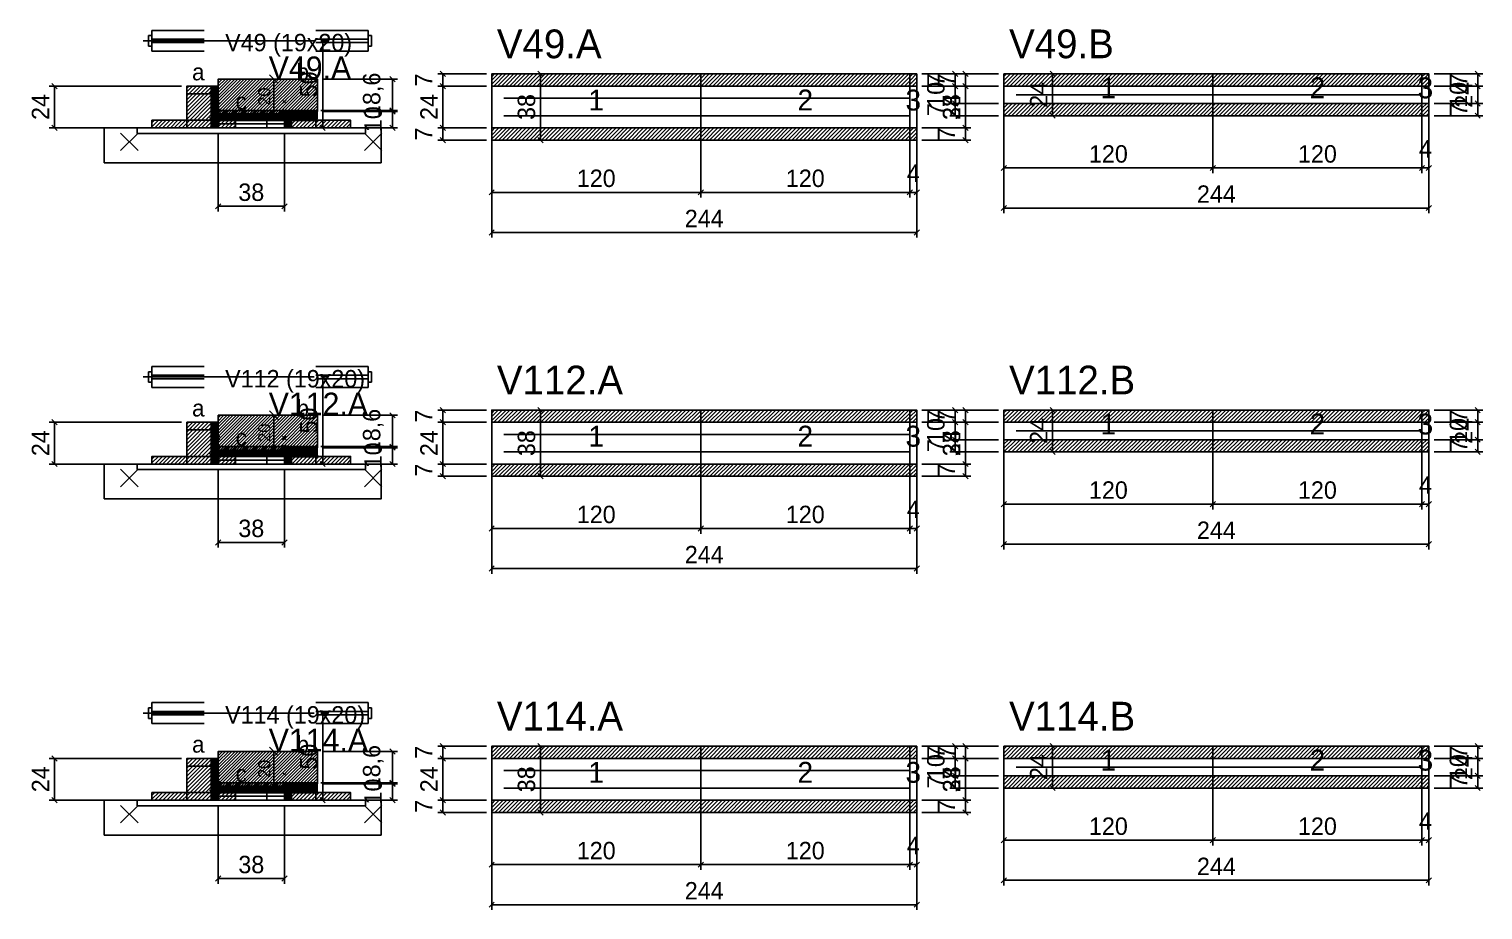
# Model space of a CAD drawing. Extents: x -9000 to 3070, y -3175 to 1250.
# Drawn here: x -69 to 766, y -2017 to -1511 of the extents above; entities that cross this region are included whole.
import ezdxf
from ezdxf.enums import TextEntityAlignment as Align

# ---------------------------------------------------------------- set-up
doc = ezdxf.new("R2010")
doc.units = 0
for name, color, linetype in [('5', 5, 'Continuous'), ('BARRA_ANCORAGEM', 126, 'Continuous'), ('barrote', 126, 'Continuous'), ('CONCRETO', 251, 'Continuous'), ('COTA', 241, 'Continuous'), ('Cota Seção (2x)', 241, 'Continuous'), ('detalhes', 7, 'Continuous'), ('Hachura', 251, 'Continuous'), ('HACHURACONCRETO', 251, 'Continuous'), ('Madeira', 126, 'Continuous'), ('NOMENCLATURA', 7, 'Continuous'), ('Painéis', 200, 'Continuous'), ('presilha', 224, 'Continuous'), ('SARR_2.2x5', 40, 'Continuous'), ('SARR_2.2x7', 40, 'Continuous'), ('SARRAFO_2_2X7', 40, 'Continuous'), ('SCO-___-LAJ', 224, 'Continuous'), ('TENSOR', 224, 'Continuous'), ('Texto Seção', 7, 'Continuous')]:
    doc.layers.add(name, color=color, linetype=linetype)
doc.dimstyles.new('PAINEL', dxfattribs={"dimtxt": 10, "dimasz": 3, "dimexe": 3, "dimexo": 3, "dimgap": 3, "dimtad": 1, "dimblk": 'OBLIQUE', "dimblk1": 'OBLIQUE', "dimcen": 2.5, "dimclrd": 4, "dimclre": 4, "dimclrt": 240, "dimazin": 3, "dimtfac": 1, "dimtmove": 0, "dimatfit": 3})
doc.dimstyles.new('SECAO2X', dxfattribs={"dimtxt": 7, "dimasz": 5, "dimexe": 3, "dimexo": 3, "dimgap": 2, "dimtad": 3, "dimblk": 'OBLIQUE', "dimblk1": 'OBLIQUE', "dimcen": 2.5, "dimclrd": 4, "dimclre": 4, "dimclrt": 1, "dimazin": 3, "dimtfac": 1, "dimtmove": 0, "dimatfit": 3})

# ---------------------------------------------------------------- blocks, each defined once
blk = doc.blocks.new('PAR_ESQ')
for p, q in [((-1, -1), (1, 1)), ((-1, 1), (1, -1))]:
    blk.add_line(p, q)
blk = doc.blocks.new('PAR_FUNDO_ESQ')
for p, q in [((-1, -1), (1, 1)), ((-1, 1), (1, -1))]:
    blk.add_line(p, q)
blk = doc.blocks.new('PAR_FUNDO_DIR')
for p, q in [((-1, -1), (1, 1)), ((-1, 1), (1, -1))]:
    blk.add_line(p, q)
blk = doc.blocks.new('par_int_esq')
for p, q in [((-1, -1), (1, 1)), ((-1, 1), (1, -1))]:
    blk.add_line(p, q)
blk = doc.blocks.new('par_int_dir')
for p, q in [((-1, -1), (1, 1)), ((-1, 1), (1, -1))]:
    blk.add_line(p, q)
blk = doc.blocks.new('_OBLIQUE')
at = {"color": 0, "linetype": 'BYBLOCK'}
blk.add_line((-0.5, -0.5), (0.5, 0.5), dxfattribs=at)

msp = doc.modelspace()

# ---------------------------------------------------------------- hatches: boundary and pattern name
at = {"layer": 'COTA'}
h = msp.add_hatch(dxfattribs=at)
h.set_pattern_fill('ANSI31', scale=0.4)
h.paths.add_polyline_path([(40, -1560), (40, -1540), (97, -1540), (97, -1558.6), (78, -1558.6), (78, -1560)])
h = msp.add_hatch(dxfattribs=at)
h.set_pattern_fill('ANSI31', scale=0.5)
h.paths.add_polyline_path([(197, -1544), (317, -1544), (317, -1537), (197, -1537)])
h = msp.add_hatch(dxfattribs=at)
h.set_pattern_fill('ANSI31', scale=0.5)
h.paths.add_polyline_path([(317, -1544), (437, -1544), (437, -1537), (317, -1537)])
h = msp.add_hatch(dxfattribs=at)
h.set_pattern_fill('ANSI31', scale=0.5)
h.paths.add_polyline_path([(437, -1544), (441, -1544), (441, -1537), (437, -1537)])
h = msp.add_hatch(dxfattribs=at)
h.set_pattern_fill('ANSI31', scale=0.5)
h.paths.add_polyline_path([(491, -1544), (611, -1544), (611, -1537), (491, -1537)])
h = msp.add_hatch(dxfattribs=at)
h.set_pattern_fill('ANSI31', scale=0.5)
h.paths.add_polyline_path([(611, -1544), (731, -1544), (731, -1537), (611, -1537)])
h = msp.add_hatch(dxfattribs=at)
h.set_pattern_fill('ANSI31', scale=0.5)
h.paths.add_polyline_path([(731, -1544), (735, -1544), (735, -1537), (731, -1537)])
h = msp.add_hatch(dxfattribs=at)
h.set_pattern_fill('ANSI31', scale=0.5)
h.paths.add_polyline_path([(491, -1561), (611, -1561), (611, -1554), (491, -1554)])
h = msp.add_hatch(dxfattribs=at)
h.set_pattern_fill('ANSI31', scale=0.5)
h.paths.add_polyline_path([(611, -1561), (731, -1561), (731, -1554), (611, -1554)])
h = msp.add_hatch(dxfattribs=at)
h.set_pattern_fill('ANSI31', scale=0.5)
h.paths.add_polyline_path([(731, -1561), (735, -1561), (735, -1554), (731, -1554)])
h = msp.add_hatch(dxfattribs=at)
h.set_pattern_fill('ANSI31', scale=0.5)
h.paths.add_polyline_path([(197, -1575), (317, -1575), (317, -1568), (197, -1568)])
h = msp.add_hatch(dxfattribs=at)
h.set_pattern_fill('ANSI31', scale=0.5)
h.paths.add_polyline_path([(317, -1575), (437, -1575), (437, -1568), (317, -1568)])
h = msp.add_hatch(dxfattribs=at)
h.set_pattern_fill('ANSI31', scale=0.5)
h.paths.add_polyline_path([(437, -1575), (441, -1575), (441, -1568), (437, -1568)])
h = msp.add_hatch(dxfattribs=at)
h.set_pattern_fill('ANSI31', scale=0.4)
h.paths.add_polyline_path([(40, -1753), (40, -1733), (97, -1733), (97, -1751.6), (78, -1751.6), (78, -1753)])
h = msp.add_hatch(dxfattribs=at)
h.set_pattern_fill('ANSI31', scale=0.5)
h.paths.add_polyline_path([(197, -1737), (317, -1737), (317, -1730), (197, -1730)])
h = msp.add_hatch(dxfattribs=at)
h.set_pattern_fill('ANSI31', scale=0.5)
h.paths.add_polyline_path([(317, -1737), (437, -1737), (437, -1730), (317, -1730)])
h = msp.add_hatch(dxfattribs=at)
h.set_pattern_fill('ANSI31', scale=0.5)
h.paths.add_polyline_path([(437, -1737), (441, -1737), (441, -1730), (437, -1730)])
h = msp.add_hatch(dxfattribs=at)
h.set_pattern_fill('ANSI31', scale=0.5)
h.paths.add_polyline_path([(491, -1737), (611, -1737), (611, -1730), (491, -1730)])
h = msp.add_hatch(dxfattribs=at)
h.set_pattern_fill('ANSI31', scale=0.5)
h.paths.add_polyline_path([(611, -1737), (731, -1737), (731, -1730), (611, -1730)])
h = msp.add_hatch(dxfattribs=at)
h.set_pattern_fill('ANSI31', scale=0.5)
h.paths.add_polyline_path([(731, -1737), (735, -1737), (735, -1730), (731, -1730)])
h = msp.add_hatch(dxfattribs=at)
h.set_pattern_fill('ANSI31', scale=0.5)
h.paths.add_polyline_path([(491, -1754), (611, -1754), (611, -1747), (491, -1747)])
h = msp.add_hatch(dxfattribs=at)
h.set_pattern_fill('ANSI31', scale=0.5)
h.paths.add_polyline_path([(611, -1754), (731, -1754), (731, -1747), (611, -1747)])
h = msp.add_hatch(dxfattribs=at)
h.set_pattern_fill('ANSI31', scale=0.5)
h.paths.add_polyline_path([(731, -1754), (735, -1754), (735, -1747), (731, -1747)])
h = msp.add_hatch(dxfattribs=at)
h.set_pattern_fill('ANSI31', scale=0.5)
h.paths.add_polyline_path([(197, -1768), (317, -1768), (317, -1761), (197, -1761)])
h = msp.add_hatch(dxfattribs=at)
h.set_pattern_fill('ANSI31', scale=0.5)
h.paths.add_polyline_path([(317, -1768), (437, -1768), (437, -1761), (317, -1761)])
h = msp.add_hatch(dxfattribs=at)
h.set_pattern_fill('ANSI31', scale=0.5)
h.paths.add_polyline_path([(437, -1768), (441, -1768), (441, -1761), (437, -1761)])
h = msp.add_hatch(dxfattribs=at)
h.set_pattern_fill('ANSI31', scale=0.4)
h.paths.add_polyline_path([(40, -1946), (40, -1926), (97, -1926), (97, -1944.6), (78, -1944.6), (78, -1946)])
h = msp.add_hatch(dxfattribs=at)
h.set_pattern_fill('ANSI31', scale=0.5)
h.paths.add_polyline_path([(197, -1930), (317, -1930), (317, -1923), (197, -1923)])
h = msp.add_hatch(dxfattribs=at)
h.set_pattern_fill('ANSI31', scale=0.5)
h.paths.add_polyline_path([(317, -1930), (437, -1930), (437, -1923), (317, -1923)])
h = msp.add_hatch(dxfattribs=at)
h.set_pattern_fill('ANSI31', scale=0.5)
h.paths.add_polyline_path([(437, -1930), (441, -1930), (441, -1923), (437, -1923)])
h = msp.add_hatch(dxfattribs=at)
h.set_pattern_fill('ANSI31', scale=0.5)
h.paths.add_polyline_path([(491, -1930), (611, -1930), (611, -1923), (491, -1923)])
h = msp.add_hatch(dxfattribs=at)
h.set_pattern_fill('ANSI31', scale=0.5)
h.paths.add_polyline_path([(611, -1930), (731, -1930), (731, -1923), (611, -1923)])
h = msp.add_hatch(dxfattribs=at)
h.set_pattern_fill('ANSI31', scale=0.5)
h.paths.add_polyline_path([(731, -1930), (735, -1930), (735, -1923), (731, -1923)])
h = msp.add_hatch(dxfattribs=at)
h.set_pattern_fill('ANSI31', scale=0.5)
h.paths.add_polyline_path([(491, -1947), (611, -1947), (611, -1940), (491, -1940)])
h = msp.add_hatch(dxfattribs=at)
h.set_pattern_fill('ANSI31', scale=0.5)
h.paths.add_polyline_path([(611, -1947), (731, -1947), (731, -1940), (611, -1940)])
h = msp.add_hatch(dxfattribs=at)
h.set_pattern_fill('ANSI31', scale=0.5)
h.paths.add_polyline_path([(731, -1947), (735, -1947), (735, -1940), (731, -1940)])
h = msp.add_hatch(dxfattribs=at)
h.set_pattern_fill('ANSI31', scale=0.5)
h.paths.add_polyline_path([(197, -1961), (317, -1961), (317, -1954), (197, -1954)])
h = msp.add_hatch(dxfattribs=at)
h.set_pattern_fill('ANSI31', scale=0.5)
h.paths.add_polyline_path([(317, -1961), (437, -1961), (437, -1954), (317, -1954)])
h = msp.add_hatch(dxfattribs=at)
h.set_pattern_fill('ANSI31', scale=0.5)
h.paths.add_polyline_path([(437, -1961), (441, -1961), (441, -1954), (437, -1954)])
at = {"layer": 'Hachura'}
h = msp.add_hatch(dxfattribs=at)
h.set_pattern_fill('ANSI31', scale=0.5)
h.paths.add_polyline_path([(22, -1568), (36, -1568), (36, -1544), (22, -1544)])
h = msp.add_hatch(dxfattribs=at)
h.set_pattern_fill('ANSI31', scale=0.5)
h.paths.add_polyline_path([(22, -1548.4), (36, -1548.4), (36, -1544), (22, -1544)])
h = msp.add_hatch(dxfattribs=at)
h.set_pattern_fill('SOLID')
h.paths.add_polyline_path([(36, -1568), (40, -1568), (40, -1544), (36, -1544)])
h = msp.add_hatch(dxfattribs=at)
h.set_pattern_fill('SOLID')
h.paths.add_polyline_path([(40, -1563.6), (78, -1563.6), (78, -1560), (40, -1560)])
h = msp.add_hatch(dxfattribs=at)
h.set_pattern_fill('SOLID')
h.paths.add_polyline_path([(78, -1568), (82, -1568), (82, -1558), (78, -1558)])
h = msp.add_hatch(dxfattribs=at)
h.set_pattern_fill('SOLID')
h.paths.add_polyline_path([(78, -1558), (97, -1558), (97, -1564), (78, -1564)])
h = msp.add_hatch(dxfattribs=at)
h.set_pattern_fill('ANSI31', scale=0.5)
h.paths.add_polyline_path([(82, -1568), (96, -1568), (96, -1558), (82, -1558)])
h = msp.add_hatch(dxfattribs=at)
h.set_pattern_fill('ANSI31', scale=0.5)
h.paths.add_polyline_path([(82, -1562.4), (96, -1562.4), (96, -1558), (82, -1558)])
h = msp.add_hatch(dxfattribs=at)
h.set_pattern_fill('ANSI31', scale=0.5)
h.paths.add_polyline_path([(2, -1568), (22, -1568), (22, -1563.6), (2, -1563.6)])
h = msp.add_hatch(dxfattribs=at)
h.set_pattern_fill('ANSI31', scale=0.5)
h.paths.add_polyline_path([(40, -1568), (50, -1568), (50, -1563.6), (40, -1563.6)])
h = msp.add_hatch(dxfattribs=at)
h.set_pattern_fill('ANSI31', scale=0.5)
h.paths.add_polyline_path([(96, -1568), (116, -1568), (116, -1563.6), (96, -1563.6)])
h = msp.add_hatch(dxfattribs=at)
h.set_pattern_fill('ANSI31', scale=0.5)
h.paths.add_polyline_path([(22, -1761), (36, -1761), (36, -1737), (22, -1737)])
h = msp.add_hatch(dxfattribs=at)
h.set_pattern_fill('ANSI31', scale=0.5)
h.paths.add_polyline_path([(22, -1741.4), (36, -1741.4), (36, -1737), (22, -1737)])
h = msp.add_hatch(dxfattribs=at)
h.set_pattern_fill('SOLID')
h.paths.add_polyline_path([(36, -1761), (40, -1761), (40, -1737), (36, -1737)])
h = msp.add_hatch(dxfattribs=at)
h.set_pattern_fill('SOLID')
h.paths.add_polyline_path([(78, -1761), (82, -1761), (82, -1751), (78, -1751)])
h = msp.add_hatch(dxfattribs=at)
h.set_pattern_fill('SOLID')
h.paths.add_polyline_path([(78, -1751), (97, -1751), (97, -1757), (78, -1757)])
h = msp.add_hatch(dxfattribs=at)
h.set_pattern_fill('ANSI31', scale=0.5)
h.paths.add_polyline_path([(82, -1761), (96, -1761), (96, -1751), (82, -1751)])
h = msp.add_hatch(dxfattribs=at)
h.set_pattern_fill('ANSI31', scale=0.5)
h.paths.add_polyline_path([(82, -1755.4), (96, -1755.4), (96, -1751), (82, -1751)])
h = msp.add_hatch(dxfattribs=at)
h.set_pattern_fill('ANSI31', scale=0.5)
h.paths.add_polyline_path([(2, -1761), (22, -1761), (22, -1756.6), (2, -1756.6)])
h = msp.add_hatch(dxfattribs=at)
h.set_pattern_fill('SOLID')
h.paths.add_polyline_path([(40, -1756.6), (78, -1756.6), (78, -1753), (40, -1753)])
h = msp.add_hatch(dxfattribs=at)
h.set_pattern_fill('ANSI31', scale=0.5)
h.paths.add_polyline_path([(40, -1761), (50, -1761), (50, -1756.6), (40, -1756.6)])
h = msp.add_hatch(dxfattribs=at)
h.set_pattern_fill('ANSI31', scale=0.5)
h.paths.add_polyline_path([(96, -1761), (116, -1761), (116, -1756.6), (96, -1756.6)])
h = msp.add_hatch(dxfattribs=at)
h.set_pattern_fill('ANSI31', scale=0.5)
h.paths.add_polyline_path([(22, -1954), (36, -1954), (36, -1930), (22, -1930)])
h = msp.add_hatch(dxfattribs=at)
h.set_pattern_fill('ANSI31', scale=0.5)
h.paths.add_polyline_path([(22, -1934.4), (36, -1934.4), (36, -1930), (22, -1930)])
h = msp.add_hatch(dxfattribs=at)
h.set_pattern_fill('SOLID')
h.paths.add_polyline_path([(36, -1954), (40, -1954), (40, -1930), (36, -1930)])
h = msp.add_hatch(dxfattribs=at)
h.set_pattern_fill('SOLID')
h.paths.add_polyline_path([(78, -1954), (82, -1954), (82, -1944), (78, -1944)])
h = msp.add_hatch(dxfattribs=at)
h.set_pattern_fill('SOLID')
h.paths.add_polyline_path([(78, -1944), (97, -1944), (97, -1950), (78, -1950)])
h = msp.add_hatch(dxfattribs=at)
h.set_pattern_fill('ANSI31', scale=0.5)
h.paths.add_polyline_path([(82, -1954), (96, -1954), (96, -1944), (82, -1944)])
h = msp.add_hatch(dxfattribs=at)
h.set_pattern_fill('ANSI31', scale=0.5)
h.paths.add_polyline_path([(82, -1948.4), (96, -1948.4), (96, -1944), (82, -1944)])
h = msp.add_hatch(dxfattribs=at)
h.set_pattern_fill('ANSI31', scale=0.5)
h.paths.add_polyline_path([(2, -1954), (22, -1954), (22, -1949.6), (2, -1949.6)])
h = msp.add_hatch(dxfattribs=at)
h.set_pattern_fill('SOLID')
h.paths.add_polyline_path([(40, -1949.6), (78, -1949.6), (78, -1946), (40, -1946)])
h = msp.add_hatch(dxfattribs=at)
h.set_pattern_fill('ANSI31', scale=0.5)
h.paths.add_polyline_path([(40, -1954), (50, -1954), (50, -1949.6), (40, -1949.6)])
h = msp.add_hatch(dxfattribs=at)
h.set_pattern_fill('ANSI31', scale=0.5)
h.paths.add_polyline_path([(96, -1954), (116, -1954), (116, -1949.6), (96, -1949.6)])
at = {"layer": 'HACHURACONCRETO'}
h = msp.add_hatch(dxfattribs=at)
h.set_pattern_fill('ANSI31', scale=0.3)
h.paths.add_polyline_path([(40, -1563.6), (78, -1563.6), (78, -1558), (40, -1558)])
h = msp.add_hatch(dxfattribs=at)
h.set_pattern_fill('ANSI31', scale=0.3)
h.paths.add_polyline_path([(40, -1756.6), (78, -1756.6), (78, -1751), (40, -1751)])
h = msp.add_hatch(dxfattribs=at)
h.set_pattern_fill('ANSI31', scale=0.3)
h.paths.add_polyline_path([(40, -1949.6), (78, -1949.6), (78, -1944), (40, -1944)])

# ---------------------------------------------------------------- linework, layer by layer
for p, q in [((0, -1515), (0, -1521)), ((2, -1515), (0, -1515)), ((2, -1512), (32, -1512)), ((2, -1512), (2, -1524)), ((2, -1517), (32, -1517)), ((96, -1512), (126, -1512)), ((96, -1517), (126, -1517)), ((126, -1512), (126, -1524)), ((126, -1515), (128, -1515)), ((128, -1515), (128, -1521)), ((2, -1521), (0, -1521)), ((2, -1519), (32, -1519)), ((2, -1524), (32, -1524)), ((96, -1519), (126, -1519)), ((96, -1524), (126, -1524)), ((126, -1521), (128, -1521)), ((0, -1708), (0, -1714)), ((2, -1708), (0, -1708)), ((2, -1705), (32, -1705)), ((2, -1705), (2, -1717)), ((2, -1710), (32, -1710)), ((96, -1705), (126, -1705)), ((96, -1710), (126, -1710)), ((126, -1705), (126, -1717)), ((126, -1708), (128, -1708)), ((128, -1708), (128, -1714)), ((2, -1714), (0, -1714)), ((2, -1712), (32, -1712)), ((2, -1717), (32, -1717)), ((96, -1712), (126, -1712)), ((96, -1717), (126, -1717)), ((126, -1714), (128, -1714)), ((0, -1901), (0, -1907)), ((2, -1901), (0, -1901)), ((2, -1898), (32, -1898)), ((2, -1898), (2, -1910)), ((96, -1898), (126, -1898)), ((126, -1898), (126, -1910)), ((126, -1901), (128, -1901)), ((128, -1901), (128, -1907)), ((2, -1907), (0, -1907)), ((2, -1903), (32, -1903)), ((2, -1905), (32, -1905)), ((2, -1910), (32, -1910)), ((96, -1903), (126, -1903)), ((96, -1905), (126, -1905)), ((96, -1910), (126, -1910)), ((126, -1907), (128, -1907))]:
    msp.add_line(p, q)
at = {"layer": 'BARRA_ANCORAGEM'}
for p, q in [((40, -1560.3), (78, -1560.3)), ((40, -1562.3), (40, -1560.3)), ((78, -1562.3), (78, -1560.3)), ((40, -1562.3), (78, -1562.3)), ((40, -1563.7), (78, -1563.7)), ((40, -1565.7), (40, -1563.7)), ((40, -1565.7), (78, -1565.7)), ((78, -1565.7), (78, -1563.7)), ((40, -1753.3), (78, -1753.3)), ((40, -1755.3), (40, -1753.3)), ((40, -1755.3), (78, -1755.3)), ((40, -1756.7), (78, -1756.7)), ((40, -1758.7), (40, -1756.7)), ((40, -1758.7), (78, -1758.7)), ((78, -1755.3), (78, -1753.3)), ((78, -1758.7), (78, -1756.7)), ((40, -1946.3), (78, -1946.3)), ((40, -1948.3), (40, -1946.3)), ((40, -1948.3), (78, -1948.3)), ((40, -1949.7), (78, -1949.7)), ((40, -1951.7), (40, -1949.7)), ((40, -1951.7), (78, -1951.7)), ((78, -1948.3), (78, -1946.3)), ((78, -1951.7), (78, -1949.7))]:
    msp.add_line(p, q, dxfattribs=at)
at = {"layer": 'barrote'}
for points in [[(-25.5, -1588), (133.5, -1588), (133.5, -1568), (-25.5, -1568)], [(-25.5, -1781), (133.5, -1781), (133.5, -1761), (-25.5, -1761)], [(-25.5, -1974), (133.5, -1974), (133.5, -1954), (-25.5, -1954)]]:
    msp.add_lwpolyline(points, close=True, dxfattribs=at)
at = {"layer": 'CONCRETO'}
for points in [[(40, -1560), (40, -1540), (97, -1540), (97, -1558.6), (78, -1558.6), (78, -1560)], [(40, -1753), (40, -1733), (97, -1733), (97, -1751.6), (78, -1751.6), (78, -1753)], [(40, -1946), (40, -1926), (97, -1926), (97, -1944.6), (78, -1944.6), (78, -1946)]]:
    msp.add_lwpolyline(points, close=True, dxfattribs=at)
at = {"layer": 'HACHURACONCRETO'}
for points in [[(40, -1563.6), (78, -1563.6), (78, -1558), (40, -1558)], [(40, -1756.6), (78, -1756.6), (78, -1751), (40, -1751)], [(40, -1949.6), (78, -1949.6), (78, -1944), (40, -1944)]]:
    msp.add_lwpolyline(points, close=True, dxfattribs=at)
at = {"layer": 'Madeira'}
for points in [[(22, -1568), (36, -1568), (36, -1544), (22, -1544)], [(22, -1548.4), (36, -1548.4), (36, -1544), (22, -1544)], [(82, -1568), (96, -1568), (96, -1558), (82, -1558)], [(82, -1562.4), (96, -1562.4), (96, -1558), (82, -1558)], [(2, -1568), (22, -1568), (22, -1563.6), (2, -1563.6)], [(22, -1568), (36, -1568), (36, -1563.6), (22, -1563.6)], [(40, -1568), (50, -1568), (50, -1563.6), (40, -1563.6)], [(68, -1568), (78, -1568), (78, -1563.6), (68, -1563.6)], [(96, -1568), (116, -1568), (116, -1563.6), (96, -1563.6)], [(22, -1761), (36, -1761), (36, -1737), (22, -1737)], [(22, -1741.4), (36, -1741.4), (36, -1737), (22, -1737)], [(82, -1761), (96, -1761), (96, -1751), (82, -1751)], [(82, -1755.4), (96, -1755.4), (96, -1751), (82, -1751)], [(2, -1761), (22, -1761), (22, -1756.6), (2, -1756.6)], [(22, -1761), (36, -1761), (36, -1756.6), (22, -1756.6)], [(40, -1761), (50, -1761), (50, -1756.6), (40, -1756.6)], [(68, -1761), (78, -1761), (78, -1756.6), (68, -1756.6)], [(96, -1761), (116, -1761), (116, -1756.6), (96, -1756.6)], [(22, -1954), (36, -1954), (36, -1930), (22, -1930)], [(22, -1934.4), (36, -1934.4), (36, -1930), (22, -1930)], [(82, -1954), (96, -1954), (96, -1944), (82, -1944)], [(82, -1948.4), (96, -1948.4), (96, -1944), (82, -1944)], [(2, -1954), (22, -1954), (22, -1949.6), (2, -1949.6)], [(22, -1954), (36, -1954), (36, -1949.6), (22, -1949.6)], [(40, -1954), (50, -1954), (50, -1949.6), (40, -1949.6)], [(68, -1954), (78, -1954), (78, -1949.6), (68, -1949.6)], [(96, -1954), (116, -1954), (116, -1949.6), (96, -1949.6)]]:
    msp.add_lwpolyline(points, close=True, dxfattribs=at)
at = {"layer": 'Painéis'}
for p, q in [((197, -1544), (317, -1544)), ((197, -1568), (197, -1544)), ((317, -1568), (317, -1544)), ((317, -1568), (317, -1544)), ((317, -1544), (437, -1544)), ((317, -1568), (317, -1544)), ((437, -1568), (437, -1544)), ((437, -1568), (437, -1544)), ((437, -1544), (441, -1544)), ((437, -1568), (437, -1544)), ((441, -1568), (441, -1544)), ((491, -1544), (611, -1544)), ((491, -1554), (491, -1544)), ((611, -1554), (611, -1544)), ((611, -1554), (611, -1544)), ((611, -1544), (731, -1544)), ((611, -1554), (611, -1544)), ((731, -1554), (731, -1544)), ((731, -1554), (731, -1544)), ((731, -1544), (735, -1544)), ((731, -1554), (731, -1544)), ((735, -1554), (735, -1544)), ((491, -1554), (611, -1554)), ((611, -1554), (731, -1554)), ((731, -1554), (735, -1554)), ((197, -1568), (317, -1568)), ((317, -1568), (437, -1568)), ((437, -1568), (441, -1568)), ((197, -1737), (317, -1737)), ((197, -1761), (197, -1737)), ((317, -1761), (317, -1737)), ((317, -1761), (317, -1737)), ((317, -1737), (437, -1737)), ((317, -1761), (317, -1737)), ((437, -1761), (437, -1737)), ((437, -1761), (437, -1737)), ((437, -1737), (441, -1737)), ((437, -1761), (437, -1737)), ((441, -1761), (441, -1737)), ((491, -1737), (611, -1737)), ((491, -1747), (491, -1737)), ((611, -1747), (611, -1737)), ((611, -1747), (611, -1737)), ((611, -1737), (731, -1737)), ((611, -1747), (611, -1737)), ((731, -1747), (731, -1737)), ((731, -1747), (731, -1737)), ((731, -1737), (735, -1737)), ((731, -1747), (731, -1737)), ((735, -1747), (735, -1737)), ((491, -1747), (611, -1747)), ((611, -1747), (731, -1747)), ((731, -1747), (735, -1747)), ((197, -1761), (317, -1761)), ((317, -1761), (437, -1761)), ((437, -1761), (441, -1761)), ((197, -1930), (317, -1930)), ((197, -1954), (197, -1930)), ((317, -1954), (317, -1930)), ((317, -1954), (317, -1930)), ((317, -1930), (437, -1930)), ((317, -1954), (317, -1930)), ((437, -1954), (437, -1930)), ((437, -1954), (437, -1930)), ((437, -1930), (441, -1930)), ((437, -1954), (437, -1930)), ((441, -1954), (441, -1930)), ((491, -1930), (611, -1930)), ((491, -1940), (491, -1930)), ((611, -1940), (611, -1930)), ((611, -1940), (611, -1930)), ((611, -1930), (731, -1930)), ((611, -1940), (611, -1930)), ((731, -1940), (731, -1930)), ((731, -1940), (731, -1930)), ((731, -1930), (735, -1930)), ((731, -1940), (731, -1930)), ((735, -1940), (735, -1930)), ((491, -1940), (611, -1940)), ((611, -1940), (731, -1940)), ((731, -1940), (735, -1940)), ((197, -1954), (317, -1954)), ((317, -1954), (437, -1954)), ((437, -1954), (441, -1954))]:
    msp.add_line(p, q, dxfattribs=at)
for points in [[(36, -1568), (40, -1568), (40, -1544), (36, -1544)], [(40, -1563.6), (78, -1563.6), (78, -1560), (40, -1560)], [(78, -1568), (82, -1568), (82, -1558), (78, -1558)], [(78, -1558), (97, -1558), (97, -1558.6), (78, -1558.6)], [(36, -1761), (40, -1761), (40, -1737), (36, -1737)], [(78, -1761), (82, -1761), (82, -1751), (78, -1751)], [(78, -1751), (97, -1751), (97, -1751.6), (78, -1751.6)], [(40, -1756.6), (78, -1756.6), (78, -1753), (40, -1753)], [(36, -1954), (40, -1954), (40, -1930), (36, -1930)], [(78, -1954), (82, -1954), (82, -1944), (78, -1944)], [(78, -1944), (97, -1944), (97, -1944.6), (78, -1944.6)], [(40, -1949.6), (78, -1949.6), (78, -1946), (40, -1946)]]:
    msp.add_lwpolyline(points, close=True, dxfattribs=at)
at = {"layer": 'presilha'}
for p, q in [((-16, -1581), (-6, -1571)), ((-16, -1571), (-6, -1581)), ((124, -1581), (134, -1571)), ((124, -1571), (134, -1581)), ((-16, -1774), (-6, -1764)), ((-16, -1764), (-6, -1774)), ((124, -1774), (134, -1764)), ((124, -1764), (134, -1774)), ((-16, -1967), (-6, -1957)), ((-16, -1957), (-6, -1967)), ((124, -1967), (134, -1957)), ((124, -1957), (134, -1967))]:
    msp.add_line(p, q, dxfattribs=at)
at = {"layer": 'SARR_2.2x5'}
for points in [[(498, -1549), (611, -1549)], [(498, -1549), (611, -1549)], [(611, -1549), (731, -1549)], [(611, -1549), (731, -1549)], [(498, -1742), (611, -1742)], [(498, -1742), (611, -1742)], [(611, -1742), (731, -1742)], [(611, -1742), (731, -1742)], [(498, -1935), (611, -1935)], [(498, -1935), (611, -1935)], [(611, -1935), (731, -1935)], [(611, -1935), (731, -1935)]]:
    msp.add_lwpolyline(points, dxfattribs=at)
at = {"layer": 'SARR_2.2x7'}
for points in [[(204, -1551), (317, -1551)], [(204, -1551), (317, -1551)], [(317, -1551), (437, -1551)], [(317, -1551), (437, -1551)], [(204, -1561), (317, -1561)], [(204, -1561), (317, -1561)], [(317, -1561), (437, -1561)], [(317, -1561), (437, -1561)], [(204, -1744), (317, -1744)], [(204, -1744), (317, -1744)], [(317, -1744), (437, -1744)], [(317, -1744), (437, -1744)], [(204, -1754), (317, -1754)], [(204, -1754), (317, -1754)], [(317, -1754), (437, -1754)], [(317, -1754), (437, -1754)], [(204, -1937), (317, -1937)], [(204, -1937), (317, -1937)], [(317, -1937), (437, -1937)], [(317, -1937), (437, -1937)], [(204, -1947), (317, -1947)], [(204, -1947), (317, -1947)], [(317, -1947), (437, -1947)], [(317, -1947), (437, -1947)]]:
    msp.add_lwpolyline(points, dxfattribs=at)
at = {"layer": 'SARRAFO_2_2X7'}
for p, q in [((36, -1553.2), (36, -1548.8)), ((36, -1548.8), (40, -1548.8)), ((40, -1553.2), (40, -1548.8)), ((36, -1553.2), (40, -1553.2)), ((36, -1563.2), (36, -1558.8)), ((36, -1558.8), (40, -1558.8)), ((40, -1563.2), (40, -1558.8)), ((36, -1563.2), (40, -1563.2)), ((78, -1565.2), (78, -1560.8)), ((78, -1560.8), (82, -1560.8)), ((78, -1565.2), (82, -1565.2)), ((82, -1565.2), (82, -1560.8)), ((36, -1746.2), (36, -1741.8)), ((36, -1741.8), (40, -1741.8)), ((40, -1746.2), (40, -1741.8)), ((36, -1746.2), (40, -1746.2)), ((36, -1756.2), (36, -1751.8)), ((36, -1751.8), (40, -1751.8)), ((40, -1756.2), (40, -1751.8)), ((36, -1756.2), (40, -1756.2)), ((78, -1758.2), (78, -1753.8)), ((78, -1753.8), (82, -1753.8)), ((78, -1758.2), (82, -1758.2)), ((82, -1758.2), (82, -1753.8)), ((36, -1939.2), (36, -1934.8)), ((36, -1934.8), (40, -1934.8)), ((40, -1939.2), (40, -1934.8)), ((36, -1939.2), (40, -1939.2)), ((36, -1949.2), (36, -1944.8)), ((36, -1944.8), (40, -1944.8)), ((36, -1949.2), (40, -1949.2)), ((40, -1949.2), (40, -1944.8)), ((78, -1951.2), (78, -1946.8)), ((78, -1946.8), (82, -1946.8)), ((78, -1951.2), (82, -1951.2)), ((82, -1951.2), (82, -1946.8))]:
    msp.add_line(p, q, dxfattribs=at)
at = {"layer": 'SCO-___-LAJ'}
for points in [[(197, -1544), (317, -1544), (317, -1537), (197, -1537)], [(317, -1544), (437, -1544), (437, -1537), (317, -1537)], [(437, -1544), (441, -1544), (441, -1537), (437, -1537)], [(491, -1544), (611, -1544), (611, -1537), (491, -1537)], [(611, -1544), (731, -1544), (731, -1537), (611, -1537)], [(731, -1544), (735, -1544), (735, -1537), (731, -1537)], [(491, -1561), (611, -1561), (611, -1554), (491, -1554)], [(611, -1561), (731, -1561), (731, -1554), (611, -1554)], [(731, -1561), (735, -1561), (735, -1554), (731, -1554)], [(-6.5, -1571.2), (124.5, -1571.2), (124.5, -1568), (-6.5, -1568)], [(197, -1575), (317, -1575), (317, -1568), (197, -1568)], [(317, -1575), (437, -1575), (437, -1568), (317, -1568)], [(437, -1575), (441, -1575), (441, -1568), (437, -1568)], [(197, -1737), (317, -1737), (317, -1730), (197, -1730)], [(317, -1737), (437, -1737), (437, -1730), (317, -1730)], [(437, -1737), (441, -1737), (441, -1730), (437, -1730)], [(491, -1737), (611, -1737), (611, -1730), (491, -1730)], [(611, -1737), (731, -1737), (731, -1730), (611, -1730)], [(731, -1737), (735, -1737), (735, -1730), (731, -1730)], [(491, -1754), (611, -1754), (611, -1747), (491, -1747)], [(611, -1754), (731, -1754), (731, -1747), (611, -1747)], [(731, -1754), (735, -1754), (735, -1747), (731, -1747)], [(-6.5, -1764.2), (124.5, -1764.2), (124.5, -1761), (-6.5, -1761)], [(197, -1768), (317, -1768), (317, -1761), (197, -1761)], [(317, -1768), (437, -1768), (437, -1761), (317, -1761)], [(437, -1768), (441, -1768), (441, -1761), (437, -1761)], [(197, -1930), (317, -1930), (317, -1923), (197, -1923)], [(317, -1930), (437, -1930), (437, -1923), (317, -1923)], [(437, -1930), (441, -1930), (441, -1923), (437, -1923)], [(491, -1930), (611, -1930), (611, -1923), (491, -1923)], [(611, -1930), (731, -1930), (731, -1923), (611, -1923)], [(731, -1930), (735, -1930), (735, -1923), (731, -1923)], [(491, -1947), (611, -1947), (611, -1940), (491, -1940)], [(611, -1947), (731, -1947), (731, -1940), (611, -1940)], [(731, -1947), (735, -1947), (735, -1940), (731, -1940)], [(-6.5, -1957.2), (124.5, -1957.2), (124.5, -1954), (-6.5, -1954)], [(197, -1961), (317, -1961), (317, -1954), (197, -1954)], [(317, -1961), (437, -1961), (437, -1954), (317, -1954)], [(437, -1961), (441, -1961), (441, -1954), (437, -1954)]]:
    msp.add_lwpolyline(points, close=True, dxfattribs=at)
at = {"layer": 'TENSOR'}
for p, q in [((-3, -1518), (95, -1518)), ((-3, -1711), (95, -1711)), ((-3, -1904), (95, -1904))]:
    msp.add_line(p, q, dxfattribs=at)

# ---------------------------------------------------------------- block references
at = {"layer": 'Painéis'}
for name, p in [('par_int_esq', (40, -1553)), ('par_int_dir', (78, -1553)), ('PAR_FUNDO_ESQ', (40, -1558)), ('PAR_FUNDO_DIR', (78, -1558)), ('PAR_ESQ', (36, -1563)), ('par_int_esq', (40, -1746)), ('PAR_FUNDO_ESQ', (40, -1751)), ('par_int_dir', (78, -1746)), ('PAR_FUNDO_DIR', (78, -1751)), ('PAR_ESQ', (36, -1756)), ('par_int_esq', (40, -1939)), ('PAR_FUNDO_ESQ', (40, -1944)), ('par_int_dir', (78, -1939)), ('PAR_FUNDO_DIR', (78, -1944)), ('PAR_ESQ', (36, -1949))]:
    msp.add_blockref(name, p, dxfattribs=at)

# ---------------------------------------------------------------- texts
at = {"layer": '5'}
for s, p in [('1', (551, -1545)), ('2', (671, -1545)), ('3', (733, -1545)), ('1', (257, -1552)), ('2', (377, -1552)), ('3', (439, -1552)), ('1', (551, -1738)), ('2', (671, -1738)), ('3', (733, -1738)), ('1', (257, -1745)), ('2', (377, -1745)), ('3', (439, -1745)), ('1', (551, -1931)), ('2', (671, -1931)), ('3', (733, -1931)), ('1', (257, -1938)), ('2', (377, -1938)), ('3', (439, -1938))]:
    msp.add_text(s, height=12, dxfattribs=at).set_placement(p, align=Align.MIDDLE_CENTER)
at = {"layer": 'detalhes'}
for s, p in [('a', (25, -1540.7)), ('b', (85, -1540.7)), ('c', (50, -1557.5)), ('a', (25, -1733.7)), ('b', (85, -1733.7)), ('c', (50, -1750.5)), ('a', (25, -1926.7)), ('b', (85, -1926.7)), ('c', (50, -1943.5))]:
    msp.add_text(s, height=9.6, dxfattribs=at).set_placement(p)
at = {"layer": 'NOMENCLATURA'}
for s, p in [('V49.A', (200, -1528)), ('V49.B', (494, -1528)), ('V112.A', (200, -1721)), ('V112.B', (494, -1721)), ('V114.A', (200, -1914)), ('V114.B', (494, -1914))]:
    msp.add_text(s, height=16.5, dxfattribs=at).set_placement(p)
at = {"layer": 'Texto Seção'}
for s, height, p in [('V49 (19x20)', 10, (44, -1524)), ('V49.A', 13, (69, -1540)), ('V112 (19x20)', 10, (44, -1717)), ('V112.A', 13, (69, -1733)), ('V114 (19x20)', 10, (44, -1910)), ('V114.A', 13, (69, -1926))]:
    msp.add_text(s, height=height, dxfattribs=at).set_placement(p)

# ---------------------------------------------------------------- dimensions: what is measured, and where the dimension line sits
at = {"layer": 'COTA'}
for base, p1, p2 in [((100, -1568), (96, -1568), (96, -1518)), ((169, -1544), (197, -1544), (197, -1537)), ((225, -1575), (197, -1575), (197, -1537)), ((469, -1575), (441, -1575), (441, -1537)), ((469, -1544), (441, -1544), (441, -1537)), ((463, -1544), (491, -1544), (491, -1537)), ((519, -1561), (491, -1561), (491, -1537)), ((763, -1561), (735, -1561), (735, -1537)), ((763, -1544), (735, -1544), (735, -1537)), ((-54, -1568), (2, -1568), (22, -1544)), ((140, -1558.6), (97, -1558.6), (97, -1540)), ((169, -1568), (197, -1568), (197, -1544)), ((469, -1568), (441, -1568), (441, -1544)), ((463, -1554), (491, -1554), (491, -1544)), ((763, -1554), (735, -1554), (735, -1544)), ((140, -1568), (96, -1568), (96, -1558)), ((463, -1561), (491, -1561), (491, -1554)), ((763, -1561), (735, -1561), (735, -1554)), ((169, -1575), (197, -1575), (197, -1568)), ((469, -1575), (441, -1575), (441, -1568)), ((100, -1761), (96, -1761), (96, -1711)), ((-54, -1761), (2, -1761), (22, -1737)), ((140, -1751.6), (97, -1751.6), (97, -1733)), ((169, -1737), (197, -1737), (197, -1730)), ((169, -1761), (197, -1761), (197, -1737)), ((225, -1768), (197, -1768), (197, -1730)), ((469, -1768), (441, -1768), (441, -1730)), ((469, -1737), (441, -1737), (441, -1730)), ((469, -1761), (441, -1761), (441, -1737)), ((463, -1737), (491, -1737), (491, -1730)), ((463, -1747), (491, -1747), (491, -1737)), ((519, -1754), (491, -1754), (491, -1730)), ((763, -1754), (735, -1754), (735, -1730)), ((763, -1737), (735, -1737), (735, -1730)), ((763, -1747), (735, -1747), (735, -1737)), ((140, -1761), (96, -1761), (96, -1751)), ((463, -1754), (491, -1754), (491, -1747)), ((763, -1754), (735, -1754), (735, -1747)), ((169, -1768), (197, -1768), (197, -1761)), ((469, -1768), (441, -1768), (441, -1761)), ((100, -1954), (96, -1954), (96, -1904)), ((140, -1944.6), (97, -1944.6), (97, -1926)), ((169, -1930), (197, -1930), (197, -1923)), ((225, -1961), (197, -1961), (197, -1923)), ((469, -1961), (441, -1961), (441, -1923)), ((469, -1930), (441, -1930), (441, -1923)), ((463, -1930), (491, -1930), (491, -1923)), ((463, -1940), (491, -1940), (491, -1930)), ((519, -1947), (491, -1947), (491, -1923)), ((763, -1947), (735, -1947), (735, -1923)), ((763, -1930), (735, -1930), (735, -1923)), ((763, -1940), (735, -1940), (735, -1930)), ((-54, -1954), (2, -1954), (22, -1930)), ((169, -1954), (197, -1954), (197, -1930)), ((469, -1954), (441, -1954), (441, -1930)), ((140, -1954), (96, -1954), (96, -1944)), ((463, -1947), (491, -1947), (491, -1940)), ((763, -1947), (735, -1947), (735, -1940)), ((169, -1961), (197, -1961), (197, -1954)), ((469, -1961), (441, -1961), (441, -1954))]:
    msp.add_linear_dim(base=base, p1=p1, p2=p2, angle=90, dimstyle='PAINEL', dxfattribs=at).render()
for base, p1, p2 in [((491, -1591), (491, -1554), (611, -1554)), ((491, -1614), (491, -1554), (735, -1554)), ((611, -1591), (611, -1554), (731, -1554)), ((731, -1591), (731, -1554), (735, -1554)), ((40, -1613), (40, -1568), (78, -1568)), ((197, -1605), (197, -1568), (317, -1568)), ((197, -1628), (197, -1568), (441, -1568)), ((317, -1605), (317, -1568), (437, -1568)), ((437, -1605), (437, -1568), (441, -1568)), ((491, -1784), (491, -1747), (611, -1747)), ((491, -1807), (491, -1747), (735, -1747)), ((611, -1784), (611, -1747), (731, -1747)), ((731, -1784), (731, -1747), (735, -1747)), ((40, -1806), (40, -1761), (78, -1761)), ((197, -1798), (197, -1761), (317, -1761)), ((197, -1821), (197, -1761), (441, -1761)), ((317, -1798), (317, -1761), (437, -1761)), ((437, -1798), (437, -1761), (441, -1761)), ((491, -1977), (491, -1940), (611, -1940)), ((491, -2000), (491, -1940), (735, -1940)), ((611, -1977), (611, -1940), (731, -1940)), ((731, -1977), (731, -1940), (735, -1940)), ((40, -1999), (40, -1954), (78, -1954)), ((197, -1991), (197, -1954), (317, -1954)), ((197, -2014), (197, -1954), (441, -1954)), ((317, -1991), (317, -1954), (437, -1954)), ((437, -1991), (437, -1954), (441, -1954))]:
    msp.add_linear_dim(base=base, p1=p1, p2=p2, dimstyle='PAINEL', dxfattribs=at).render()
at = {"layer": 'Cota Seção (2x)'}
for base, p1, p2 in [((72, -1560), (40, -1560), (40, -1540)), ((72, -1753), (40, -1753), (40, -1733)), ((72, -1946), (40, -1946), (40, -1926))]:
    msp.add_linear_dim(base=base, p1=p1, p2=p2, angle=90, dimstyle='SECAO2X', dxfattribs=at).render()

doc.saveas('drawing.dxf')
